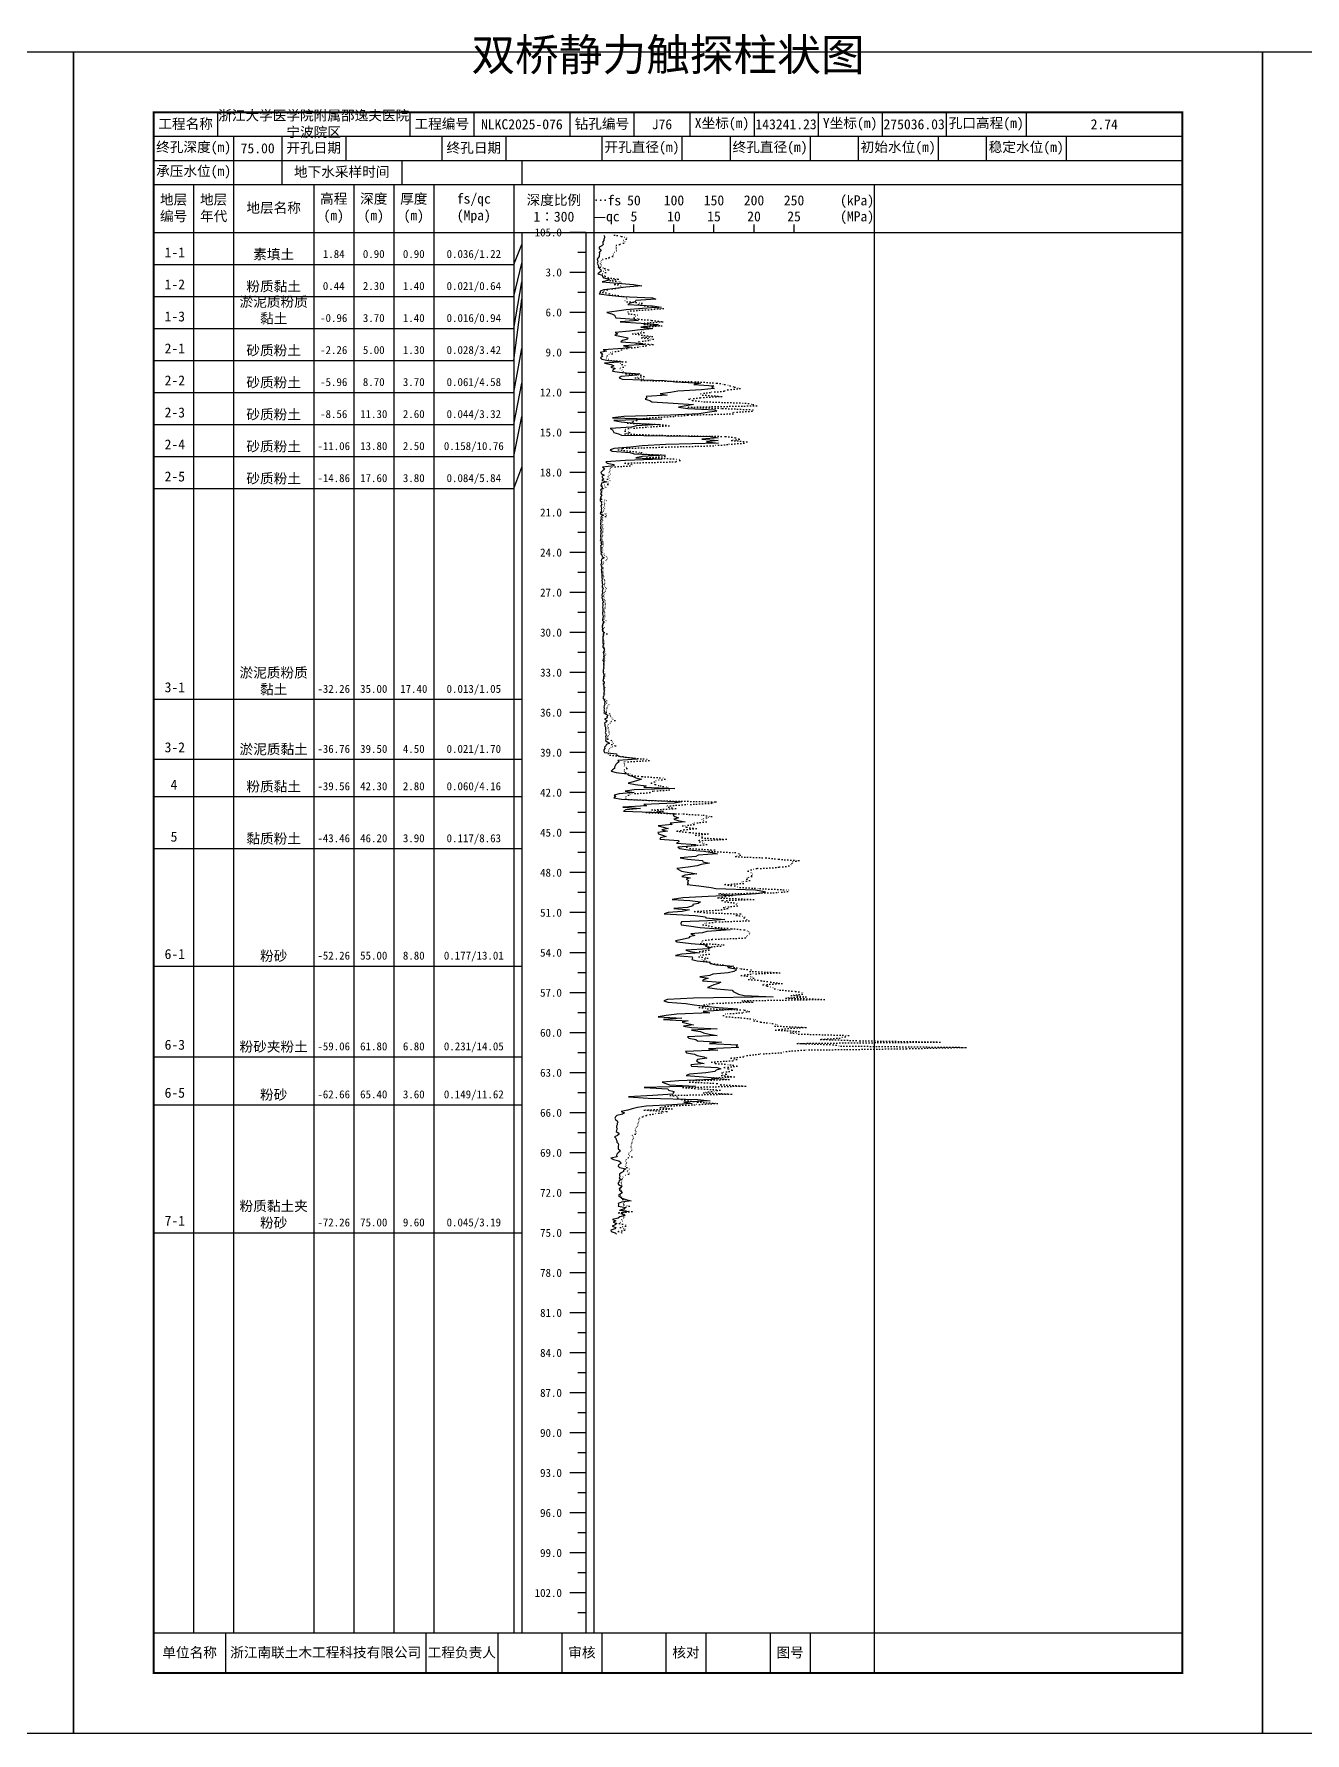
# Model space of a CAD drawing. Extents: x 297 to 65340, y 0 to 425.
# Drawn here: x 22562.1 to 22879.6, y 0 to 424.6 of the extents above; entities that cross this region are included whole.
import ezdxf
from ezdxf.enums import TextEntityAlignment as Align

# ---------------------------------------------------------------- set-up
doc = ezdxf.new("R2010")
doc.units = 0
doc.linetypes.add('DOT', pattern=[6.35, 0, -6.35])
doc.layers.add('FRAME', color=7, linetype='CONTINUOUS')
doc.layers.add('STRATUM', color=7, linetype='CONTINUOUS')
doc.styles.add('ST', font='')
doc.styles.get('ST').set_extended_font_data('SimSun')

msp = doc.modelspace()

# ---------------------------------------------------------------- linework, layer by layer
at = {"layer": 'FRAME', "color": 245, "linetype": 'Continuous'}
for points in [[(22275, 0), (22572, 0), (22572, 420), (22275, 420)], [(22572, 0), (22869, 0), (22869, 420), (22572, 420)], [(22869, 0), (23166, 0), (23166, 420), (22869, 420)]]:
    msp.add_lwpolyline(points, close=True, dxfattribs=at)
at = {"layer": 'FRAME', "linetype": 'Continuous', "const_width": 0.5}
msp.add_lwpolyline([(22592, 15), (22849, 15), (22849, 405), (22592, 405)], close=True, dxfattribs=at)
at = {"layer": 'FRAME', "color": 0, "linetype": 'Continuous'}
for points in [[(22608, 405), (22608, 399)], [(22656, 405), (22656, 399)], [(22672, 405), (22672, 399)], [(22696, 405), (22696, 399)], [(22712, 405), (22712, 399)], [(22726, 405), (22726, 399)], [(22742, 405), (22742, 399)], [(22758, 405), (22758, 399)], [(22774, 405), (22774, 399)], [(22790, 405), (22790, 399)], [(22810, 405), (22810, 399)], [(22849, 405), (22849, 399)], [(22592, 399), (22849, 399)], [(22612, 399), (22612, 393)], [(22624, 399), (22624, 393)], [(22640, 399), (22640, 393)], [(22664, 399), (22664, 393)], [(22680, 399), (22680, 393)], [(22704, 399), (22704, 393)], [(22724, 399), (22724, 393)], [(22736, 399), (22736, 393)], [(22756, 399), (22756, 393)], [(22768, 399), (22768, 393)], [(22788, 399), (22788, 393)], [(22800, 399), (22800, 393)], [(22820, 399), (22820, 393)], [(22849, 399), (22849, 393)], [(22592, 393), (22849, 393)], [(22612, 393), (22612, 387)], [(22624, 393), (22624, 387)], [(22654, 393), (22654, 387)], [(22684, 393), (22684, 387)], [(22592, 387), (22849, 387)], [(22602, 387), (22602, 25)], [(22612, 387), (22612, 25)], [(22632, 387), (22632, 25)], [(22642, 387), (22642, 25)], [(22652, 387), (22652, 25)], [(22662, 387), (22662, 25)], [(22682, 387), (22682, 25)], [(22702, 387), (22702, 25)], [(22772, 387), (22772, 25)], [(22592, 375), (22849, 375)], [(22684, 375), (22684, 25)], [(22700, 375), (22700, 25)], [(22712, 375), (22712, 377)], [(22722, 375), (22722, 377)], [(22732, 375), (22732, 377)], [(22742, 375), (22742, 377)], [(22752, 375), (22752, 377)], [(22592, 25), (22849, 25)], [(22610, 25), (22610, 15)], [(22660, 25), (22660, 15)], [(22678, 25), (22678, 15)], [(22694, 25), (22694, 15)], [(22704, 25), (22704, 15)], [(22720, 25), (22720, 15)], [(22730, 25), (22730, 15)], [(22746, 25), (22746, 15)], [(22756, 25), (22756, 15)], [(22772, 25), (22772, 15)]]:
    msp.add_lwpolyline(points, dxfattribs=at)
at = {"layer": 'STRATUM', "linetype": 'Continuous'}
for points in [[(22700, 375), (22696, 375)], [(22704.44, 374.33), (22704.68, 374), (22704.66, 373.67), (22704.46, 373.33), (22704.52, 373), (22704.24, 372.67), (22704.22, 372.33), (22704.34, 372), (22704.02, 371.67), (22703.34, 371.33), (22703.32, 371), (22703.84, 370.67), (22703.56, 370.33), (22703.3, 370), (22703.42, 369.67), (22703.3, 369.33), (22703.34, 369), (22703.04, 368.67), (22702.84, 368.33), (22702.9, 368), (22703, 367.67), (22702.82, 367.33), (22702.98, 367), (22703.16, 366.67), (22703.04, 366.33), (22703.38, 366), (22703.72, 365.67), (22703.82, 365.33), (22703.36, 365), (22702.98, 364.67), (22704.04, 364.33), (22704.12, 364), (22704.38, 363.67), (22705.86, 363.33), (22705.46, 363), (22704.06, 362.67), (22707.88, 362.33), (22711.88, 362), (22714, 361.67), (22709.94, 361.33), (22707.38, 361), (22704.52, 360.67), (22703.6, 360.33), (22703.54, 360), (22703.3, 359.67), (22705.7, 359.33), (22708.94, 359), (22716.64, 358.67), (22717.5, 358.33), (22712.5, 358), (22712.28, 357.67), (22711.04, 357.33), (22710.5, 357), (22716.62, 356.67), (22718.82, 356.33), (22714.16, 356), (22710.08, 355.67), (22707.72, 355.33), (22705.24, 355), (22706.48, 354.67), (22707.16, 354.33), (22707.3, 354), (22707.5, 353.67), (22712.1, 353.33), (22713.04, 353), (22708.58, 352.67), (22713.84, 352.33), (22718.08, 352), (22717, 351.67), (22713.7, 351.33), (22716.72, 351), (22713.56, 350.67), (22710.92, 350.33), (22707.34, 350), (22707.86, 349.67), (22707.24, 349.33), (22708.88, 349), (22710.46, 348.67), (22710.4, 348.33), (22709.14, 348), (22708.72, 347.67), (22713.6, 347.33), (22714.68, 347), (22709.38, 346.67), (22711.36, 346.33), (22709.24, 346), (22704.32, 345.67), (22705.14, 345.33), (22703.54, 345), (22704.16, 344.67), (22703.86, 344.33), (22704.16, 344), (22703.68, 343.67), (22703.94, 343.33), (22705.64, 343), (22709.32, 342.67), (22704.68, 342.33), (22706.28, 342), (22706.94, 341.67), (22706.24, 341.33), (22707.3, 341), (22706.78, 340.67), (22706.68, 340.33), (22709, 340), (22713.44, 339.67), (22712.64, 339.33), (22708.82, 339), (22708.28, 338.67), (22709.08, 338.33), (22719.52, 338), (22722.36, 337.67), (22728.7, 337.33), (22726.96, 337), (22731.92, 336.67), (22731.48, 336.33), (22732.04, 336), (22728.86, 335.67), (22722.98, 335.33), (22721.12, 335), (22718.54, 334.67), (22720.26, 334.33), (22715.06, 334), (22715.18, 333.67), (22714.82, 333.33), (22716, 333), (22716.48, 332.67), (22721.8, 332.33), (22726.86, 332), (22725.04, 331.67), (22723.1, 331.33), (22725.5, 331), (22732.28, 330.67), (22732.74, 330.33), (22730.26, 330), (22728.3, 329.67), (22721.14, 329.33), (22709.46, 329), (22706.66, 328.67), (22718.94, 328.33), (22706.96, 328), (22708.78, 327.67), (22712.06, 327.33), (22718.26, 327), (22712.62, 326.67), (22711.38, 326.33), (22706.06, 326), (22706.66, 325.67), (22706.8, 325.33), (22706.98, 325), (22708.16, 324.67), (22708.9, 324.33), (22731.22, 324), (22733, 323.67), (22728.98, 323.33), (22733, 323), (22730.16, 322.67), (22733.1, 322.33), (22720, 322), (22714.08, 321.67), (22711.1, 321.33), (22707.1, 321), (22706.1, 320.67), (22706.58, 320.33), (22710.94, 320), (22712.04, 319.67), (22719.84, 319.33), (22714.1, 319), (22712.46, 318.67), (22718.92, 318.33), (22709.88, 318), (22704.96, 317.67), (22705.28, 317.33), (22706.94, 317), (22706.98, 316.67), (22704.12, 316.33), (22704.64, 316), (22704.38, 315.67), (22704.1, 315.33), (22703.74, 315), (22703.88, 314.67), (22704.58, 314.33), (22704.02, 314), (22704.12, 313.67), (22704.46, 313.33), (22703.94, 313), (22705.14, 312.67), (22703.88, 312.33), (22703.8, 312), (22703.74, 311.67), (22704.08, 311.33), (22704.18, 311), (22703.64, 310.67), (22703.8, 310.33), (22703.8, 310), (22703.66, 309.67), (22704.02, 309.33), (22703.74, 309), (22703.66, 308.67), (22703.56, 308.33), (22703.6, 308), (22703.98, 307.67), (22703.82, 307.33), (22703.94, 307), (22703.74, 306.67), (22703.82, 306.33), (22703.88, 306), (22703.82, 305.67), (22703.88, 305.33), (22703.64, 305), (22703.6, 304.67), (22704.38, 304.33), (22703.84, 304), (22703.74, 303.67), (22703.8, 303.33), (22703.62, 303), (22703.7, 302.67), (22703.66, 302.33), (22703.64, 302), (22703.78, 301.67), (22703.66, 301.33), (22703.62, 301), (22703.88, 300.67), (22703.66, 300.33), (22703.7, 300), (22703.74, 299.67), (22703.66, 299.33), (22703.62, 299), (22703.72, 298.67), (22703.62, 298.33), (22703.6, 298), (22704.14, 297.67), (22703.74, 297.33), (22703.94, 297), (22703.68, 296.67), (22703.74, 296.33), (22703.76, 296), (22703.74, 295.67), (22703.74, 295.33), (22703.8, 295), (22703.76, 294.67), (22703.94, 294.33), (22704.1, 294), (22704.54, 293.67), (22703.88, 293.33), (22703.82, 293), (22703.88, 292.67), (22703.92, 292.33), (22703.74, 292), (22703.84, 291.67), (22703.86, 291.33), (22703.94, 291), (22703.84, 290.67), (22703.92, 290.33), (22703.92, 290), (22703.94, 289.67), (22703.94, 289.33), (22703.94, 289), (22704, 288.67), (22704.04, 288.33), (22704, 288), (22704.06, 287.67), (22704.08, 287.33), (22704.2, 287), (22704.08, 286.67), (22704.06, 286.33), (22704.28, 286), (22704.12, 285.67), (22704.1, 285.33), (22704.2, 285), (22704.06, 284.67), (22704, 284.33), (22704.04, 284), (22703.98, 283.67), (22704.12, 283.33), (22704.18, 283), (22704.44, 282.67), (22704.18, 282.33), (22704.2, 282), (22704.2, 281.67), (22704.18, 281.33), (22704.2, 281), (22704.2, 280.67), (22704.2, 280.33), (22704.16, 280), (22704.18, 279.67), (22704.22, 279.33), (22704.28, 279), (22704.2, 278.67), (22704.18, 278.33), (22704.12, 278), (22704.48, 277.67), (22704.2, 277.33), (22704.18, 277), (22704.1, 276.67), (22704.08, 276.33), (22704.18, 276), (22704.06, 275.67), (22704.16, 275.33), (22704.64, 275), (22704.28, 274.67), (22704.32, 274.33), (22704.2, 274), (22704.2, 273.67), (22704.26, 273.33), (22704.26, 273), (22704.26, 272.67), (22704.22, 272.33), (22704.36, 272), (22704.24, 271.67), (22704.26, 271.33), (22704.44, 271), (22704.64, 270.67), (22704.44, 270.33), (22704.34, 270), (22704.36, 269.67), (22704.46, 269.33), (22704.36, 269), (22704.54, 268.67), (22704.28, 268.33), (22704.24, 268), (22704.46, 267.67), (22704.38, 267.33), (22704.36, 267), (22704.44, 266.67), (22704.4, 266.33), (22704.46, 266), (22704.34, 265.67), (22704.3, 265.33), (22704.3, 265), (22704.4, 264.67), (22704.58, 264.33), (22704.36, 264), (22704.38, 263.67), (22704.38, 263.33), (22704.26, 263), (22704.56, 262.67), (22704.54, 262.33), (22704.4, 262), (22704.44, 261.67), (22704.5, 261.33), (22704.48, 261), (22704.52, 260.67), (22704.54, 260.33), (22704.52, 260), (22704.48, 259.67), (22704.52, 259.33), (22704.38, 259), (22704.26, 258.67), (22704.52, 258.33), (22704.56, 258), (22704.82, 257.67), (22704.68, 257.33), (22704.76, 257), (22704.58, 256.67), (22704.48, 256.33), (22704.62, 256), (22704.5, 255.67), (22704.62, 255.33), (22704.46, 255), (22704.9, 254.67), (22705.46, 254.33), (22705.24, 254), (22705.34, 253.67), (22704.66, 253.33), (22705.26, 253), (22705.18, 252.67), (22704.66, 252.33), (22704.74, 252), (22704.76, 251.67), (22704.92, 251.33), (22704.9, 251), (22704.92, 250.67), (22705, 250.33), (22704.84, 250), (22704.96, 249.67), (22705.06, 249.33), (22704.92, 249), (22704.94, 248.67), (22705, 248.33), (22704.86, 248), (22705.32, 247.67), (22705.86, 247.33), (22705.14, 247), (22705.02, 246.67), (22704.64, 246.33), (22704.76, 246), (22704.52, 245.67), (22704.5, 245.33), (22704.68, 245), (22707.66, 244.67), (22707.74, 244.33), (22708.56, 244), (22711.54, 243.67), (22712.82, 243.33), (22707.94, 243), (22708.28, 242.67), (22707.78, 242.33), (22707.48, 242), (22707.34, 241.67), (22707.12, 241.33), (22707.14, 241), (22706.62, 240.67), (22706.3, 240.33), (22707.58, 240), (22710.28, 239.67), (22710.66, 239.33), (22711.82, 239), (22712.48, 238.67), (22713.86, 238.33), (22712.92, 238), (22711.84, 237.67), (22710.52, 237.33), (22712.32, 237), (22715.06, 236.67), (22714.44, 236.33), (22722.2, 236), (22712.08, 235.67), (22709.84, 235.33), (22712.06, 235), (22708.34, 234.67), (22707.06, 234.33), (22707.44, 234), (22706.96, 233.67), (22708.92, 233.33), (22717, 233), (22723.98, 232.67), (22722.12, 232.33), (22714.5, 232), (22715.14, 231.67), (22709.2, 231.33), (22713.62, 231), (22709.94, 230.67), (22709.36, 230.33), (22718.74, 230), (22722.18, 229.67), (22721.78, 229.33), (22722.18, 229), (22723.16, 228.67), (22721.98, 228.33), (22723, 228), (22724.76, 227.67), (22721.06, 227.33), (22721.56, 227), (22718.06, 226.67), (22719.26, 226.33), (22720.52, 226), (22718.98, 225.67), (22720.4, 225.33), (22717.96, 225), (22718.1, 224.67), (22719.1, 224.33), (22720.08, 224), (22718.62, 223.67), (22718.46, 223.33), (22723.12, 223), (22723.2, 222.67), (22722.66, 222.33), (22727.4, 222), (22727.36, 221.67), (22723, 221.33), (22723.46, 221), (22725.54, 220.67), (22729.42, 220.33), (22731.52, 220), (22732.86, 219.67), (22728.02, 219.33), (22727.48, 219), (22723.52, 218.67), (22725.38, 218.33), (22729.12, 218), (22729.18, 217.67), (22730.84, 217.33), (22728.8, 217), (22727.76, 216.67), (22725.58, 216.33), (22722.74, 216), (22723.34, 215.67), (22723.9, 215.33), (22725.78, 215), (22727.68, 214.67), (22724.74, 214.33), (22724, 214), (22726.02, 213.67), (22725.02, 213.33), (22725.66, 213), (22725.34, 212.67), (22725.58, 212.33), (22725.26, 212), (22728.2, 211.67), (22731.28, 211.33), (22732.46, 211), (22742.36, 210.67), (22744.62, 210.33), (22744.76, 210), (22742.52, 209.67), (22736.32, 209.33), (22730.58, 209), (22724.18, 208.67), (22721.54, 208.33), (22725.96, 208), (22728.6, 207.67), (22728.06, 207.33), (22726.74, 207), (22726.68, 206.67), (22725.42, 206.33), (22722, 206), (22725.92, 205.67), (22724.04, 205.33), (22720.54, 205), (22719.56, 204.67), (22727.28, 204.33), (22729.86, 204), (22729.94, 203.67), (22734.72, 203.33), (22730.46, 203), (22723.92, 202.67), (22723.68, 202.33), (22723.8, 202), (22725.72, 201.67), (22728.52, 201.33), (22733.16, 201), (22736.06, 200.67), (22730.24, 200.33), (22729.16, 200), (22726.22, 199.67), (22727.2, 199.33), (22725.78, 199), (22725.84, 198.67), (22724.04, 198.33), (22722.42, 198), (22722.82, 197.67), (22726.3, 197.33), (22730.36, 197), (22729.9, 196.67), (22731.24, 196.33), (22730.58, 196), (22724.96, 195.67), (22726.04, 195.33), (22728.38, 195), (22723.98, 194.67), (22722.38, 194.33), (22726.52, 194), (22726.62, 193.67), (22726.46, 193.33), (22727.76, 193), (22730.78, 192.67), (22731.02, 192.33), (22732.58, 192), (22736.94, 191.67), (22735.46, 191.33), (22737.48, 191), (22737.56, 190.67), (22736.92, 190.33), (22735.54, 190), (22731.7, 189.67), (22730.94, 189.33), (22728.44, 189), (22730.54, 188.67), (22729.52, 188.33), (22729.1, 188), (22733.7, 187.67), (22733.12, 187.33), (22731.96, 187), (22731.24, 186.67), (22730.38, 186.33), (22732.72, 186), (22736.54, 185.67), (22736.76, 185.33), (22737.42, 185), (22738.12, 184.67), (22739.54, 184.33), (22746.74, 184), (22726.9, 183.67), (22720.4, 183.33), (22719.44, 183), (22720.5, 182.67), (22724.98, 182.33), (22727.02, 182), (22729.88, 181.67), (22733.12, 181.33), (22737.88, 181), (22734.46, 180.67), (22729.32, 180.33), (22730.98, 180), (22722.7, 179.67), (22720.04, 179.33), (22718.06, 179), (22723.96, 178.67), (22719.42, 178.33), (22725.58, 178), (22724.02, 177.67), (22725.4, 177.33), (22726.84, 177), (22724.4, 176.67), (22726.38, 176.33), (22732.76, 176), (22726.38, 175.67), (22728.6, 175.33), (22729.4, 175), (22730.78, 174.67), (22732.82, 174.33), (22725.4, 174), (22725.72, 173.67), (22727.5, 173.33), (22727.88, 173), (22733.86, 172.67), (22730.86, 172.33), (22737.96, 172), (22737.56, 171.67), (22738.16, 171.33), (22730.64, 171), (22732.98, 170.67), (22724.84, 170.33), (22725.16, 170), (22727.12, 169.67), (22727.82, 169.33), (22729.46, 169), (22730.2, 168.67), (22727.84, 168.33), (22727.6, 168), (22728.1, 167.67), (22729.56, 167.33), (22726.2, 167), (22726.4, 166.67), (22732.78, 166.33), (22733.7, 166), (22732.52, 165.67), (22732.2, 165.33), (22729.94, 165), (22725.84, 164.67), (22725.06, 164.33), (22729.38, 164), (22733.24, 163.67), (22731.58, 163.33), (22723.2, 163), (22719.04, 162.67), (22720, 162.33), (22720.9, 162), (22727.4, 161.67), (22714.52, 161.33), (22720.44, 161), (22720.62, 160.67), (22722.04, 160.33), (22721.8, 160), (22721.72, 159.67), (22716.74, 159.33), (22710.64, 159), (22715.54, 158.67), (22727.96, 158.33), (22731.02, 158), (22724.44, 157.67), (22726.52, 157.33), (22721.62, 157), (22715.02, 156.67), (22712.88, 156.33), (22711.52, 156), (22710.48, 155.67), (22708.8, 155.33), (22709.66, 155), (22709.14, 154.67), (22707.76, 154.33), (22707.38, 154), (22707.26, 153.67), (22707.38, 153.33), (22707.82, 153), (22707.94, 152.67), (22707.78, 152.33), (22707.78, 152), (22707.64, 151.67), (22707.66, 151.33), (22707.8, 151), (22707.64, 150.67), (22707.52, 150.33), (22708.02, 150), (22708.28, 149.67), (22707.86, 149.33), (22707.18, 149), (22707.44, 148.67), (22707.58, 148.33), (22707.74, 148), (22707.76, 147.67), (22708.08, 147.33), (22708.14, 147), (22708.06, 146.67), (22708.1, 146.33), (22708.06, 146), (22708.5, 145.67), (22708.46, 145.33), (22708.06, 145), (22707.72, 144.67), (22707.64, 144.33), (22707.82, 144), (22706.26, 143.67), (22706.92, 143.33), (22708.26, 143), (22708.62, 142.67), (22708.72, 142.33), (22708.16, 142), (22708.04, 141.67), (22708.36, 141.33), (22709.94, 141), (22709.36, 140.67), (22709.42, 140.33), (22708.78, 140), (22708.42, 139.67), (22708.42, 139.33), (22708.46, 139), (22708.32, 138.67), (22708.78, 138.33), (22708.34, 138), (22708.22, 137.67), (22707.96, 137.33), (22708.24, 137), (22708.96, 136.67), (22708.76, 136.33), (22708.32, 136), (22708.36, 135.67), (22708.92, 135.33), (22709.04, 135), (22708.56, 134.67), (22708.14, 134.33), (22708.52, 134), (22708.98, 133.67), (22709.98, 133.33), (22711.28, 133), (22708.92, 132.67), (22708.06, 132.33), (22708.16, 132), (22708.08, 131.67), (22709.98, 131.33), (22709.6, 131), (22708.52, 130.67), (22710.72, 130.33), (22708.84, 130), (22709.26, 129.67), (22709.72, 129.33), (22708.44, 129), (22708.08, 128.67), (22706.62, 128.33), (22707.5, 128), (22706.8, 127.67), (22707.7, 127.33), (22707.32, 127), (22706.54, 126.67), (22707.46, 126.33), (22707.2, 126), (22706.26, 125.67), (22706.34, 125.33), (22707.32, 125), (22707.64, 124.67)], [(22682, 367), (22684, 372)], [(22700, 370), (22698, 370)], [(22592, 367), (22602, 367)], [(22602, 367), (22612, 367)], [(22612, 367), (22632, 367)], [(22632, 367), (22642, 367)], [(22642, 367), (22652, 367)], [(22652, 367), (22662, 367)], [(22662, 367), (22682, 367)], [(22682, 359), (22684, 367.33)], [(22682, 351), (22684, 362.67)], [(22700, 365), (22696, 365)], [(22592, 359), (22602, 359)], [(22602, 359), (22612, 359)], [(22612, 359), (22632, 359)], [(22632, 359), (22642, 359)], [(22642, 359), (22652, 359)], [(22652, 359), (22662, 359)], [(22662, 359), (22682, 359)], [(22682, 343), (22684, 358.33)], [(22700, 360), (22698, 360)], [(22700, 355), (22696, 355)], [(22592, 351), (22602, 351)], [(22602, 351), (22612, 351)], [(22612, 351), (22632, 351)], [(22632, 351), (22642, 351)], [(22642, 351), (22652, 351)], [(22652, 351), (22662, 351)], [(22662, 351), (22682, 351)], [(22700, 350), (22698, 350)], [(22682, 335), (22684, 346)], [(22700, 345), (22696, 345)], [(22592, 343), (22602, 343)], [(22602, 343), (22612, 343)], [(22612, 343), (22632, 343)], [(22632, 343), (22642, 343)], [(22642, 343), (22652, 343)], [(22652, 343), (22662, 343)], [(22662, 343), (22682, 343)], [(22700, 340), (22698, 340)], [(22682, 327), (22684, 337.33)], [(22592, 335), (22602, 335)], [(22602, 335), (22612, 335)], [(22612, 335), (22632, 335)], [(22632, 335), (22642, 335)], [(22642, 335), (22652, 335)], [(22652, 335), (22662, 335)], [(22662, 335), (22682, 335)], [(22700, 335), (22696, 335)], [(22592, 327), (22602, 327)], [(22602, 327), (22612, 327)], [(22612, 327), (22632, 327)], [(22632, 327), (22642, 327)], [(22642, 327), (22652, 327)], [(22652, 327), (22662, 327)], [(22662, 327), (22682, 327)], [(22682, 319), (22684, 329)], [(22700, 330), (22698, 330)], [(22700, 325), (22696, 325)], [(22592, 319), (22602, 319)], [(22602, 319), (22612, 319)], [(22612, 319), (22632, 319)], [(22632, 319), (22642, 319)], [(22642, 319), (22652, 319)], [(22652, 319), (22662, 319)], [(22662, 319), (22682, 319)], [(22700, 320), (22698, 320)], [(22682, 311), (22684, 316.33)], [(22700, 315), (22696, 315)], [(22592, 311), (22602, 311)], [(22602, 311), (22612, 311)], [(22612, 311), (22632, 311)], [(22632, 311), (22642, 311)], [(22642, 311), (22652, 311)], [(22652, 311), (22662, 311)], [(22662, 311), (22682, 311)], [(22700, 310), (22698, 310)], [(22700, 305), (22696, 305)], [(22700, 300), (22698, 300)], [(22700, 295), (22696, 295)], [(22700, 290), (22698, 290)], [(22700, 285), (22696, 285)], [(22700, 280), (22698, 280)], [(22700, 275), (22696, 275)], [(22700, 270), (22698, 270)], [(22700, 265), (22696, 265)], [(22700, 260), (22698, 260)], [(22592, 258.33), (22602, 258.33)], [(22602, 258.33), (22612, 258.33)], [(22612, 258.33), (22632, 258.33)], [(22632, 258.33), (22642, 258.33)], [(22642, 258.33), (22652, 258.33)], [(22652, 258.33), (22662, 258.33)], [(22662, 258.33), (22682, 258.33)], [(22682, 258.33), (22684, 258.33)], [(22700, 255), (22696, 255)], [(22700, 250), (22698, 250)], [(22592, 243.33), (22602, 243.33)], [(22602, 243.33), (22612, 243.33)], [(22612, 243.33), (22632, 243.33)], [(22632, 243.33), (22642, 243.33)], [(22642, 243.33), (22652, 243.33)], [(22652, 243.33), (22662, 243.33)], [(22662, 243.33), (22682, 243.33)], [(22682, 243.33), (22684, 243.33)], [(22700, 245), (22696, 245)], [(22700, 240), (22698, 240)], [(22592, 234), (22602, 234)], [(22602, 234), (22612, 234)], [(22612, 234), (22632, 234)], [(22632, 234), (22642, 234)], [(22642, 234), (22652, 234)], [(22652, 234), (22662, 234)], [(22662, 234), (22682, 234)], [(22682, 234), (22684, 234)], [(22700, 235), (22696, 235)], [(22700, 230), (22698, 230)], [(22592, 221), (22602, 221)], [(22602, 221), (22612, 221)], [(22612, 221), (22632, 221)], [(22632, 221), (22642, 221)], [(22642, 221), (22652, 221)], [(22652, 221), (22662, 221)], [(22662, 221), (22682, 221)], [(22682, 221), (22684, 221)], [(22700, 225), (22696, 225)], [(22700, 220), (22698, 220)], [(22700, 215), (22696, 215)], [(22700, 210), (22698, 210)], [(22700, 205), (22696, 205)], [(22700, 200), (22698, 200)], [(22592, 191.67), (22602, 191.67)], [(22602, 191.67), (22612, 191.67)], [(22612, 191.67), (22632, 191.67)], [(22632, 191.67), (22642, 191.67)], [(22642, 191.67), (22652, 191.67)], [(22652, 191.67), (22662, 191.67)], [(22662, 191.67), (22682, 191.67)], [(22682, 191.67), (22684, 191.67)], [(22700, 195), (22696, 195)], [(22700, 190), (22698, 190)], [(22700, 185), (22696, 185)], [(22700, 180), (22698, 180)], [(22700, 175), (22696, 175)], [(22700, 170), (22698, 170)], [(22592, 169), (22602, 169)], [(22602, 169), (22612, 169)], [(22612, 169), (22632, 169)], [(22632, 169), (22642, 169)], [(22642, 169), (22652, 169)], [(22652, 169), (22662, 169)], [(22662, 169), (22682, 169)], [(22682, 169), (22684, 169)], [(22700, 165), (22696, 165)], [(22700, 160), (22698, 160)], [(22592, 157), (22602, 157)], [(22602, 157), (22612, 157)], [(22612, 157), (22632, 157)], [(22632, 157), (22642, 157)], [(22642, 157), (22652, 157)], [(22652, 157), (22662, 157)], [(22662, 157), (22682, 157)], [(22682, 157), (22684, 157)], [(22700, 155), (22696, 155)], [(22700, 150), (22698, 150)], [(22700, 145), (22696, 145)], [(22700, 140), (22698, 140)], [(22700, 135), (22696, 135)], [(22700, 130), (22698, 130)], [(22592, 125), (22602, 125)], [(22602, 125), (22612, 125)], [(22612, 125), (22632, 125)], [(22632, 125), (22642, 125)], [(22642, 125), (22652, 125)], [(22652, 125), (22662, 125)], [(22662, 125), (22682, 125)], [(22682, 125), (22684, 125)], [(22700, 125), (22696, 125)], [(22700, 120), (22698, 120)], [(22700, 115), (22696, 115)], [(22700, 110), (22698, 110)], [(22700, 105), (22696, 105)], [(22700, 100), (22698, 100)], [(22700, 95), (22696, 95)], [(22700, 90), (22698, 90)], [(22700, 85), (22696, 85)], [(22700, 80), (22698, 80)], [(22700, 75), (22696, 75)], [(22700, 70), (22698, 70)], [(22700, 65), (22696, 65)], [(22700, 60), (22698, 60)], [(22700, 55), (22696, 55)], [(22700, 50), (22698, 50)], [(22700, 45), (22696, 45)], [(22700, 40), (22698, 40)], [(22700, 35), (22696, 35)], [(22700, 30), (22698, 30)]]:
    msp.add_lwpolyline(points, dxfattribs=at)
at = {"layer": 'STRATUM', "linetype": 'DOT', "ltscale": 0.1}
msp.add_lwpolyline([(22707.12, 374.33), (22708.94, 374), (22710.12, 373.67), (22710.1, 373.33), (22709.42, 373), (22709.84, 372.67), (22709.36, 372.33), (22708.38, 372), (22707.44, 371.67), (22707.56, 371.33), (22707.52, 371), (22707.54, 370.67), (22707.74, 370.33), (22707.24, 370), (22706.88, 369.67), (22706.76, 369.33), (22706.64, 369), (22705.76, 368.67), (22704.24, 368.33), (22703.92, 368), (22703.8, 367.67), (22703.56, 367.33), (22703.7, 367), (22703.84, 366.67), (22703.56, 366.33), (22704.72, 366), (22705.64, 365.67), (22704.28, 365.33), (22704.88, 365), (22704.16, 364.67), (22704.64, 364.33), (22704.8, 364), (22705.56, 363.67), (22708.06, 363.33), (22706.04, 363), (22708.48, 362.67), (22708.8, 362.33), (22707.22, 362), (22708.56, 361.67), (22708.86, 361.33), (22707.28, 361), (22705.34, 360.67), (22704.38, 360.33), (22704.26, 360), (22705.92, 359.67), (22707.32, 359.33), (22709.38, 359), (22710.04, 358.67), (22710.32, 358.33), (22709.7, 358), (22710.34, 357.67), (22713.98, 357.33), (22713.16, 357), (22714.76, 356.67), (22716.62, 356.33), (22719.32, 356), (22715.62, 355.67), (22710.46, 355.33), (22710.46, 355), (22710.7, 354.67), (22712.96, 354.33), (22712.48, 354), (22712.08, 353.67), (22713.24, 353.33), (22716.56, 353), (22719.1, 352.67), (22714.5, 352.33), (22714.68, 352), (22718.88, 351.67), (22713.96, 351.33), (22716.26, 351), (22714.3, 350.67), (22713.92, 350.33), (22714.48, 350), (22711.74, 349.67), (22713.94, 349.33), (22716.54, 349), (22714, 348.67), (22716.8, 348.33), (22715.64, 348), (22713.24, 347.67), (22712.62, 347.33), (22716.7, 347), (22715, 346.67), (22712.96, 346.33), (22710.26, 346), (22708.92, 345.67), (22708.12, 345.33), (22706.08, 345), (22706.56, 344.67), (22705.3, 344.33), (22705.26, 344), (22705.18, 343.67), (22705.64, 343.33), (22706.28, 343), (22709.94, 342.67), (22708.54, 342.33), (22709.02, 342), (22709.82, 341.67), (22709.32, 341.33), (22708.44, 341), (22708.98, 340.67), (22709.32, 340.33), (22709.12, 340), (22710.12, 339.67), (22713.72, 339.33), (22714.46, 339), (22712.42, 338.67), (22714.44, 338.33), (22713.9, 338), (22727.34, 337.67), (22732.78, 337.33), (22734.74, 337), (22736.04, 336.67), (22737.22, 336.33), (22738.48, 336), (22735.46, 335.67), (22734.42, 335.33), (22730.96, 335), (22728.64, 334.67), (22729.24, 334.33), (22733.9, 334), (22728.42, 333.67), (22725.76, 333.33), (22726.72, 333), (22729.6, 332.67), (22739.88, 332.33), (22741.78, 332), (22742.6, 331.67), (22725.66, 331.33), (22734.24, 331), (22741.82, 330.67), (22741.44, 330.33), (22736.7, 330), (22736.72, 329.67), (22725.36, 329.33), (22721.86, 329), (22715.96, 328.67), (22712.66, 328.33), (22712.66, 328), (22711.66, 327.67), (22710.5, 327.33), (22718.48, 327), (22720.68, 326.67), (22714.96, 326.33), (22710.64, 326), (22709.78, 325.67), (22709.84, 325.33), (22710.92, 325), (22709.82, 324.67), (22716.88, 324.33), (22734.96, 324), (22737.36, 323.67), (22738.26, 323.33), (22736.46, 323), (22740.18, 322.67), (22739.42, 322.33), (22735.32, 322), (22731.76, 321.67), (22719, 321.33), (22709.04, 321), (22708.14, 320.67), (22711.08, 320.33), (22713.92, 320), (22712.88, 319.67), (22719.7, 319.33), (22719.72, 319), (22715.26, 318.67), (22723.32, 318.33), (22723.44, 318), (22722.4, 317.67), (22709.8, 317.33), (22711.52, 317), (22710.98, 316.67), (22706.24, 316.33), (22706.1, 316), (22706.02, 315.67), (22705.96, 315.33), (22705.7, 315), (22706.12, 314.67), (22705.78, 314.33), (22705.46, 314), (22705.8, 313.67), (22705.42, 313.33), (22706.1, 313), (22705.5, 312.67), (22705.52, 312.33), (22705.44, 312), (22704.02, 311.67), (22705.08, 311.33), (22704.46, 311), (22704.14, 310.67), (22703.92, 310.33), (22703.86, 310), (22703.9, 309.67), (22703.92, 309.33), (22703.7, 309), (22703.82, 308.67), (22703.9, 308.33), (22705.16, 308), (22704.58, 307.67), (22704.64, 307.33), (22704.56, 307), (22704.74, 306.67), (22704.38, 306.33), (22704.7, 306), (22704.38, 305.67), (22704.36, 305.33), (22704, 305), (22704.98, 304.67), (22705.16, 304.33), (22704.86, 304), (22704.18, 303.67), (22704.06, 303.33), (22704.18, 303), (22704.1, 302.67), (22703.72, 302.33), (22704.12, 302), (22704.16, 301.67), (22704.1, 301.33), (22704.22, 301), (22704.24, 300.67), (22704.12, 300.33), (22704.16, 300), (22704.04, 299.67), (22704.18, 299.33), (22704.08, 299), (22704.02, 298.67), (22704, 298.33), (22704.02, 298), (22704.32, 297.67), (22704.26, 297.33), (22704.2, 297), (22704.34, 296.67), (22704.06, 296.33), (22704, 296), (22704.18, 295.67), (22704, 295.33), (22704.12, 295), (22704.52, 294.67), (22704.64, 294.33), (22705.06, 294), (22705.4, 293.67), (22705.16, 293.33), (22705.08, 293), (22704.46, 292.67), (22704.36, 292.33), (22704.18, 292), (22703.94, 291.67), (22704.26, 291.33), (22704.22, 291), (22704.24, 290.67), (22704.14, 290.33), (22704.22, 290), (22704.3, 289.67), (22704.32, 289.33), (22704.38, 289), (22704.34, 288.67), (22704.54, 288.33), (22704.68, 288), (22704.68, 287.67), (22704.68, 287.33), (22704.54, 287), (22704.6, 286.67), (22704.92, 286.33), (22705.14, 286), (22704.8, 285.67), (22704.84, 285.33), (22704.62, 285), (22704.54, 284.67), (22704.44, 284.33), (22704.4, 284), (22704.52, 283.67), (22704.54, 283.33), (22704.76, 283), (22704.72, 282.67), (22704.82, 282.33), (22704.78, 282), (22704.8, 281.67), (22704.76, 281.33), (22704.74, 281), (22704.6, 280.67), (22704.58, 280.33), (22704.62, 280), (22704.62, 279.67), (22704.64, 279.33), (22704.78, 279), (22704.56, 278.67), (22704.46, 278.33), (22705.04, 278), (22704.7, 277.67), (22704.44, 277.33), (22704.28, 277), (22704.22, 276.67), (22704.56, 276.33), (22704.44, 276), (22704.4, 275.67), (22704.2, 275.33), (22704.6, 275), (22705.26, 274.67), (22704.48, 274.33), (22704.3, 274), (22704.22, 273.67), (22704.34, 273.33), (22704.38, 273), (22704.48, 272.67), (22704.52, 272.33), (22704.42, 272), (22704.42, 271.67), (22704.46, 271.33), (22704.56, 271), (22704.56, 270.67), (22704.68, 270.33), (22704.6, 270), (22704.9, 269.67), (22704.8, 269.33), (22704.56, 269), (22704.68, 268.67), (22704.56, 268.33), (22704.64, 268), (22704.54, 267.67), (22704.52, 267.33), (22704.52, 267), (22704.36, 266.67), (22704.54, 266.33), (22704.46, 266), (22704.34, 265.67), (22704.38, 265.33), (22704.34, 265), (22704.7, 264.67), (22704.68, 264.33), (22704.68, 264), (22704.6, 263.67), (22704.28, 263.33), (22704.34, 263), (22704.34, 262.67), (22704.32, 262.33), (22704.28, 262), (22704.36, 261.67), (22704.76, 261.33), (22704.56, 261), (22704.62, 260.67), (22704.6, 260.33), (22704.58, 260), (22704.68, 259.67), (22704.56, 259.33), (22704.34, 259), (22704.34, 258.67), (22704.7, 258.33), (22705.12, 258), (22705.12, 257.67), (22705.16, 257.33), (22705.78, 257), (22705.4, 256.67), (22705.24, 256.33), (22705.3, 256), (22705.12, 255.67), (22705.06, 255.33), (22705.1, 255), (22705.96, 254.67), (22706.02, 254.33), (22706.18, 254), (22706.44, 253.67), (22706.7, 253.33), (22707.2, 253), (22706.14, 252.67), (22706.1, 252.33), (22705.58, 252), (22705.4, 251.67), (22705.6, 251.33), (22705.5, 251), (22705.66, 250.67), (22705.72, 250.33), (22705.76, 250), (22705.86, 249.67), (22705.56, 249.33), (22705.42, 249), (22705.38, 248.67), (22705.5, 248.33), (22706.4, 248), (22706.56, 247.67), (22706.9, 247.33), (22706.48, 247), (22707.4, 246.67), (22706.34, 246.33), (22705.96, 246), (22705.66, 245.67), (22705.7, 245.33), (22705.06, 245), (22705.56, 244.67), (22706.1, 244.33), (22709.24, 244), (22711.5, 243.67), (22715.24, 243.33), (22715.72, 243), (22709.5, 242.67), (22709.52, 242.33), (22709.7, 242), (22709.54, 241.67), (22710.06, 241.33), (22710.26, 241), (22709.6, 240.67), (22709.58, 240.33), (22709.86, 240), (22710.96, 239.67), (22711.58, 239.33), (22714.1, 239), (22719.24, 238.67), (22719.72, 238.33), (22717.56, 238), (22717.1, 237.67), (22716.42, 237.33), (22717.38, 237), (22718.62, 236.67), (22720.48, 236.33), (22720.98, 236), (22720.84, 235.67), (22716.74, 235.33), (22715.94, 235), (22711.02, 234.67), (22710.62, 234.33), (22709.94, 234), (22710.04, 233.67), (22709.9, 233.33), (22717.38, 233), (22732.48, 232.67), (22731.34, 232.33), (22724.78, 232), (22720.22, 231.67), (22720.74, 231.33), (22722.36, 231), (22716.56, 230.67), (22719.24, 230.33), (22715.16, 230), (22724.44, 229.67), (22729.4, 229.33), (22731.34, 229), (22730.1, 228.67), (22728.96, 228.33), (22729.4, 228), (22730.04, 227.67), (22726.72, 227.33), (22726.98, 227), (22724.2, 226.67), (22725.22, 226.33), (22727.52, 226), (22724.46, 225.67), (22722.76, 225.33), (22726.06, 225), (22730.5, 224.67), (22727.5, 224.33), (22728.92, 224), (22729.02, 223.67), (22735.04, 223.33), (22728.14, 223), (22728.44, 222.67), (22729.48, 222.33), (22730.1, 222), (22725.72, 221.67), (22725.2, 221.33), (22726.08, 221), (22732.16, 220.67), (22730.78, 220.33), (22737.32, 220), (22738.28, 219.67), (22738.5, 219.33), (22737.46, 219), (22745.04, 218.67), (22748.26, 218.33), (22753.2, 218), (22751.58, 217.67), (22751.46, 217.33), (22751.28, 217), (22750.68, 216.67), (22748.14, 216.33), (22742.58, 216), (22741.26, 215.67), (22740.54, 215.33), (22741.22, 215), (22741.58, 214.67), (22741.34, 214.33), (22741.36, 214), (22740.36, 213.67), (22740.18, 213.33), (22740.86, 213), (22738.92, 212.67), (22739.28, 212.33), (22734.82, 212), (22737.18, 211.67), (22738.56, 211.33), (22743.52, 211), (22750.7, 210.67), (22750.38, 210.33), (22747.64, 210), (22733.26, 209.67), (22736.48, 209.33), (22734.78, 209), (22733.04, 208.67), (22741.84, 208.33), (22734.02, 208), (22734.8, 207.67), (22737.82, 207.33), (22737.5, 207), (22737.78, 206.67), (22734.44, 206.33), (22735.36, 206), (22733.9, 205.67), (22727.2, 205.33), (22729.58, 205), (22738.62, 204.67), (22737.64, 204.33), (22739.72, 204), (22739.5, 203.67), (22740.16, 203.33), (22740.72, 203), (22732.34, 202.67), (22729.78, 202.33), (22729.3, 202), (22730.74, 201.67), (22732.44, 201.33), (22736.42, 201), (22739.58, 200.67), (22740.64, 200.33), (22740.9, 200), (22740.9, 199.67), (22740.36, 199.33), (22740.18, 199), (22739.78, 198.67), (22731.44, 198.33), (22729.22, 198), (22728.94, 197.67), (22728.74, 197.33), (22734.34, 197), (22733.62, 196.67), (22730.42, 196.33), (22730.62, 196), (22730.72, 195.67), (22728.44, 195.33), (22730.52, 195), (22730.78, 194.67), (22728.6, 194.33), (22728.3, 194), (22730.4, 193.67), (22728.96, 193.33), (22729.44, 193), (22731.02, 192.67), (22731.4, 192.33), (22734.2, 192), (22735.44, 191.67), (22737, 191.33), (22738.84, 191), (22741.48, 190.67), (22741, 190.33), (22748.4, 190), (22741.16, 189.67), (22738.86, 189.33), (22741.42, 189), (22741.88, 188.67), (22740.72, 188.33), (22743.84, 188), (22746.2, 187.67), (22748.92, 187.33), (22744.28, 187), (22745.4, 186.67), (22746.72, 186.33), (22747.22, 186), (22748.5, 185.67), (22752.46, 185.33), (22754.4, 185), (22754.04, 184.67), (22751.36, 184.33), (22754.98, 184), (22750.04, 183.67), (22759.52, 183.33), (22739.1, 183), (22741.6, 182.67), (22731.64, 182.33), (22729.56, 182), (22730.64, 181.67), (22728.4, 181.33), (22730.48, 181), (22739.68, 180.67), (22740.82, 180.33), (22739.06, 180), (22734.92, 179.67), (22734.4, 179.33), (22735.16, 179), (22739.6, 178.67), (22742.36, 178.33), (22742.04, 178), (22743.78, 177.67), (22746.64, 177.33), (22747.82, 177), (22747.24, 176.67), (22754.94, 176.33), (22749.74, 176), (22747.46, 175.67), (22753.16, 175.33), (22751.16, 175), (22753.2, 174.67), (22765.62, 174.33), (22764.78, 174), (22763.38, 173.67), (22758.7, 173.33), (22768.5, 173), (22788.4, 172.67), (22752.82, 172.33), (22761.76, 172), (22763.74, 171.67), (22794.92, 171.33), (22780, 171), (22754.5, 170.67), (22750.1, 170.33), (22748.82, 170), (22743.22, 169.67), (22740.26, 169.33), (22739.28, 169), (22736.28, 168.67), (22737.58, 168.33), (22736.62, 168), (22731.42, 167.67), (22732.5, 167.33), (22736.1, 167), (22737.72, 166.67), (22734.64, 166.33), (22735.62, 166), (22736.54, 165.67), (22735.82, 165.33), (22734.06, 165), (22735.02, 164.67), (22733.96, 164.33), (22737.04, 164), (22731.54, 163.67), (22735.68, 163.33), (22725.98, 163), (22725.96, 162.67), (22732.82, 162.33), (22733.78, 162), (22739.84, 161.67), (22724.28, 161.33), (22728.16, 161), (22733.48, 160.67), (22731.34, 160.33), (22729.5, 160), (22736.36, 159.67), (22721.16, 159.33), (22722.84, 159), (22723, 158.67), (22723.98, 158.33), (22725.52, 158), (22727.96, 157.67), (22732.8, 157.33), (22727.16, 157), (22720.52, 156.67), (22718.66, 156.33), (22721.48, 156), (22714.66, 155.67), (22720.2, 155.33), (22718.92, 155), (22716.74, 154.67), (22715.06, 154.33), (22714.16, 154), (22713.34, 153.67), (22713.14, 153.33), (22713.22, 153), (22713.12, 152.67), (22713.04, 152.33), (22712.92, 152), (22712.82, 151.67), (22712.64, 151.33), (22712.36, 151), (22712.3, 150.67), (22712.46, 150.33), (22712.54, 150), (22712.34, 149.67), (22711.54, 149.33), (22711.8, 149), (22711.86, 148.67), (22711.68, 148.33), (22711.56, 148), (22711.46, 147.67), (22711.38, 147.33), (22711.34, 147), (22711.22, 146.67), (22711.26, 146.33), (22711.4, 146), (22711.4, 145.67), (22711.26, 145.33), (22710.76, 145), (22710.68, 144.67), (22710.82, 144.33), (22711.44, 144), (22710.58, 143.67), (22710.1, 143.33), (22709.86, 143), (22710.22, 142.67), (22710.08, 142.33), (22710.02, 142), (22709.82, 141.67), (22710.22, 141.33), (22710.88, 141), (22710.4, 140.67), (22710.34, 140.33), (22710.82, 140), (22710.64, 139.67), (22709.96, 139.33), (22709.32, 139), (22709.04, 138.67), (22708.98, 138.33), (22708.9, 138), (22708.8, 137.67), (22708.84, 137.33), (22708.92, 137), (22708.84, 136.67), (22708.64, 136.33), (22708.64, 136), (22708.84, 135.67), (22708.94, 135.33), (22708.88, 135), (22708.6, 134.67), (22708.56, 134.33), (22708.92, 134), (22709.04, 133.67), (22709.24, 133.33), (22709.92, 133), (22709.58, 132.67), (22709.32, 132.33), (22709.5, 132), (22710.82, 131.67), (22709.64, 131.33), (22709.6, 131), (22708.52, 130.67), (22711.44, 130.33), (22708.2, 130), (22709.64, 129.67), (22709.82, 129.33), (22709.52, 129), (22709.48, 128.67), (22708.86, 128.33), (22709.14, 128), (22708.64, 127.67), (22708.42, 127.33), (22709.86, 127), (22709.9, 126.67), (22708.66, 126.33), (22709.72, 126), (22709.66, 125.67), (22708.14, 125.33), (22708.96, 125), (22708.96, 124.67)], dxfattribs=at)

# ---------------------------------------------------------------- texts
at = {"layer": 'FRAME', "style": 'ST'}
msp.add_text('双桥静力触探柱状图', height=8, dxfattribs=at).set_placement((22720.5, 413), align=Align.BOTTOM_CENTER)
for s, p in [('…fs', (22702, 383)), ('—qc', (22702, 379))]:
    msp.add_text(s, height=2.5, dxfattribs=at).set_placement(p, align=Align.MIDDLE_LEFT)
for s, p in [('50', (22712, 383)), ('100', (22722, 383)), ('150', (22732, 383)), ('200', (22742, 383)), ('250', (22752, 383)), ('5', (22712, 379)), ('10', (22722, 379)), ('15', (22732, 379)), ('20', (22742, 379)), ('25', (22752, 379))]:
    msp.add_text(s, height=2.5, dxfattribs=at).set_placement(p, align=Align.MIDDLE_CENTER)
for s, p in [('(kPa)', (22772, 383)), ('(MPa)', (22772, 379))]:
    msp.add_text(s, height=2.5, dxfattribs=at).set_placement(p, align=Align.MIDDLE_RIGHT)
at = {"layer": 'FRAME', "char_height": 2.5, "attachment_point": 5, "style": 'ST'}
for s, insert, width in [('工程名称', (22600, 402), 16), ('浙江大学医学院附属邵逸夫医院宁波院区', (22632, 402), 48), ('工程编号', (22664, 402), 16), ('钻孔编号', (22704, 402), 16), ('X坐标(m)', (22734, 402), 16), ('Y坐标(m)', (22766, 402), 16), ('孔口高程(m)', (22800, 402), 20), ('NLKC2025-076', (22684, 402), 24), ('J76', (22719, 402), 14), ('143241.23', (22750, 402), 16), ('275036.03', (22782, 402), 16), ('2.74', (22829.5, 402), 39), ('终孔深度(m)', (22602, 396), 20), ('75.00', (22618, 396), 12), ('开孔日期', (22632, 396), 16), ('终孔日期', (22672, 396), 16), ('开孔直径(m)', (22714, 396), 20), ('终孔直径(m)', (22746, 396), 20), ('初始水位(m)', (22778, 396), 20), ('稳定水位(m)', (22810, 396), 20), ('承压水位(m)', (22602, 390), 20), ('地下水采样时间', (22639, 390), 30), ('地层编号', (22597, 381), 10), ('地层年代', (22607, 381), 10), ('地层名称', (22622, 381), 20), ('高程\\P(m)', (22637, 381), 10), ('深度\\P(m)', (22647, 381), 10), ('厚度\\P(m)', (22657, 381), 10), ('fs/qc\\P(Mpa)', (22672, 381), 20), ('深度比例\\P1∶300', (22692, 381), 20), ('单位名称', (22601, 20), 18), ('浙江南联土木工程科技有限公司', (22635, 20), 50), ('工程负责人', (22669, 20), 18), ('审核', (22699, 20), 10), ('核对', (22725, 20), 10), ('图号', (22751, 20), 10)]:
    msp.add_mtext(s, dxfattribs=dict(at, insert=insert, width=width))
at = {"layer": 'STRATUM', "style": 'ST'}
for s, p in [('105.0', (22694, 375)), ('3.0', (22694, 365)), ('6.0', (22694, 355)), ('9.0', (22694, 345)), ('12.0', (22694, 335)), ('15.0', (22694, 325)), ('18.0', (22694, 315)), ('21.0', (22694, 305)), ('24.0', (22694, 295)), ('27.0', (22694, 285)), ('30.0', (22694, 275)), ('33.0', (22694, 265)), ('36.0', (22694, 255)), ('39.0', (22694, 245)), ('42.0', (22694, 235)), ('45.0', (22694, 225)), ('48.0', (22694, 215)), ('51.0', (22694, 205)), ('54.0', (22694, 195)), ('57.0', (22694, 185)), ('60.0', (22694, 175)), ('63.0', (22694, 165)), ('66.0', (22694, 155)), ('69.0', (22694, 145)), ('72.0', (22694, 135)), ('75.0', (22694, 125)), ('78.0', (22694, 115)), ('81.0', (22694, 105)), ('84.0', (22694, 95)), ('87.0', (22694, 85)), ('90.0', (22694, 75)), ('93.0', (22694, 65)), ('96.0', (22694, 55)), ('99.0', (22694, 45)), ('102.0', (22694, 35))]:
    msp.add_text(s, height=2, dxfattribs=at).set_placement(p, align=Align.MIDDLE_RIGHT)
for s, p in [('1-1', (22594.75, 370)), ('1-2', (22594.75, 362)), ('1-3', (22594.75, 354)), ('2-1', (22594.75, 346)), ('2-2', (22594.75, 338)), ('2-3', (22594.75, 330)), ('2-4', (22594.75, 322)), ('2-5', (22594.75, 314)), ('3-1', (22594.75, 261.33)), ('3-2', (22594.75, 246.33)), ('4', (22596.25, 237)), ('5', (22596.25, 224)), ('6-1', (22594.75, 194.67)), ('6-3', (22594.75, 172)), ('6-5', (22594.75, 160)), ('7-1', (22594.75, 128))]:
    msp.add_text(s, height=2.5, dxfattribs=at).set_placement(p, align=Align.MIDDLE_LEFT)
for s, p in [('1.84', (22637, 368)), ('0.90', (22647, 368)), ('0.90', (22657, 368)), ('0.036/1.22', (22672, 368)), ('0.44', (22637, 360)), ('2.30', (22647, 360)), ('1.40', (22657, 360)), ('0.021/0.64', (22672, 360)), ('-0.96', (22637, 352)), ('3.70', (22647, 352)), ('1.40', (22657, 352)), ('0.016/0.94', (22672, 352)), ('-2.26', (22637, 344)), ('5.00', (22647, 344)), ('1.30', (22657, 344)), ('0.028/3.42', (22672, 344)), ('-5.96', (22637, 336)), ('8.70', (22647, 336)), ('3.70', (22657, 336)), ('0.061/4.58', (22672, 336)), ('-8.56', (22637, 328)), ('11.30', (22647, 328)), ('2.60', (22657, 328)), ('0.044/3.32', (22672, 328)), ('0.158/10.76', (22672, 320)), ('-11.06', (22637, 320)), ('13.80', (22647, 320)), ('2.50', (22657, 320)), ('-14.86', (22637, 312)), ('17.60', (22647, 312)), ('3.80', (22657, 312)), ('0.084/5.84', (22672, 312)), ('-32.26', (22637, 259.33)), ('35.00', (22647, 259.33)), ('17.40', (22657, 259.33)), ('0.013/1.05', (22672, 259.33)), ('-36.76', (22637, 244.33)), ('39.50', (22647, 244.33)), ('4.50', (22657, 244.33)), ('0.021/1.70', (22672, 244.33)), ('-39.56', (22637, 235)), ('42.30', (22647, 235)), ('2.80', (22657, 235)), ('0.060/4.16', (22672, 235)), ('-43.46', (22637, 222)), ('46.20', (22647, 222)), ('3.90', (22657, 222)), ('0.117/8.63', (22672, 222)), ('0.177/13.01', (22672, 192.67)), ('-52.26', (22637, 192.67)), ('55.00', (22647, 192.67)), ('8.80', (22657, 192.67)), ('-59.06', (22637, 170)), ('61.80', (22647, 170)), ('6.80', (22657, 170)), ('0.231/14.05', (22672, 170)), ('-62.66', (22637, 158)), ('65.40', (22647, 158)), ('3.60', (22657, 158)), ('0.149/11.62', (22672, 158)), ('-72.26', (22637, 126)), ('75.00', (22647, 126)), ('9.60', (22657, 126)), ('0.045/3.19', (22672, 126))]:
    msp.add_text(s, height=2, dxfattribs=at).set_placement(p, align=Align.BOTTOM_CENTER)
at = {"layer": 'STRATUM', "char_height": 2.5, "width": 20, "attachment_point": 8, "style": 'ST'}
for s, insert in [('素填土', (22622, 368)), ('粉质黏土', (22622, 360)), ('淤泥质粉质黏土', (22622, 352)), ('砂质粉土', (22622, 344)), ('砂质粉土', (22622, 336)), ('砂质粉土', (22622, 328)), ('砂质粉土', (22622, 320)), ('砂质粉土', (22622, 312)), ('淤泥质粉质黏土', (22622, 259.33)), ('淤泥质黏土', (22622, 244.33)), ('粉质黏土', (22622, 235)), ('黏质粉土', (22622, 222)), ('粉砂', (22622, 192.67)), ('粉砂夹粉土', (22622, 170)), ('粉砂', (22622, 158)), ('粉质黏土夹粉砂', (22622, 126))]:
    msp.add_mtext(s, dxfattribs=dict(at, insert=insert))

doc.saveas('drawing.dxf')
